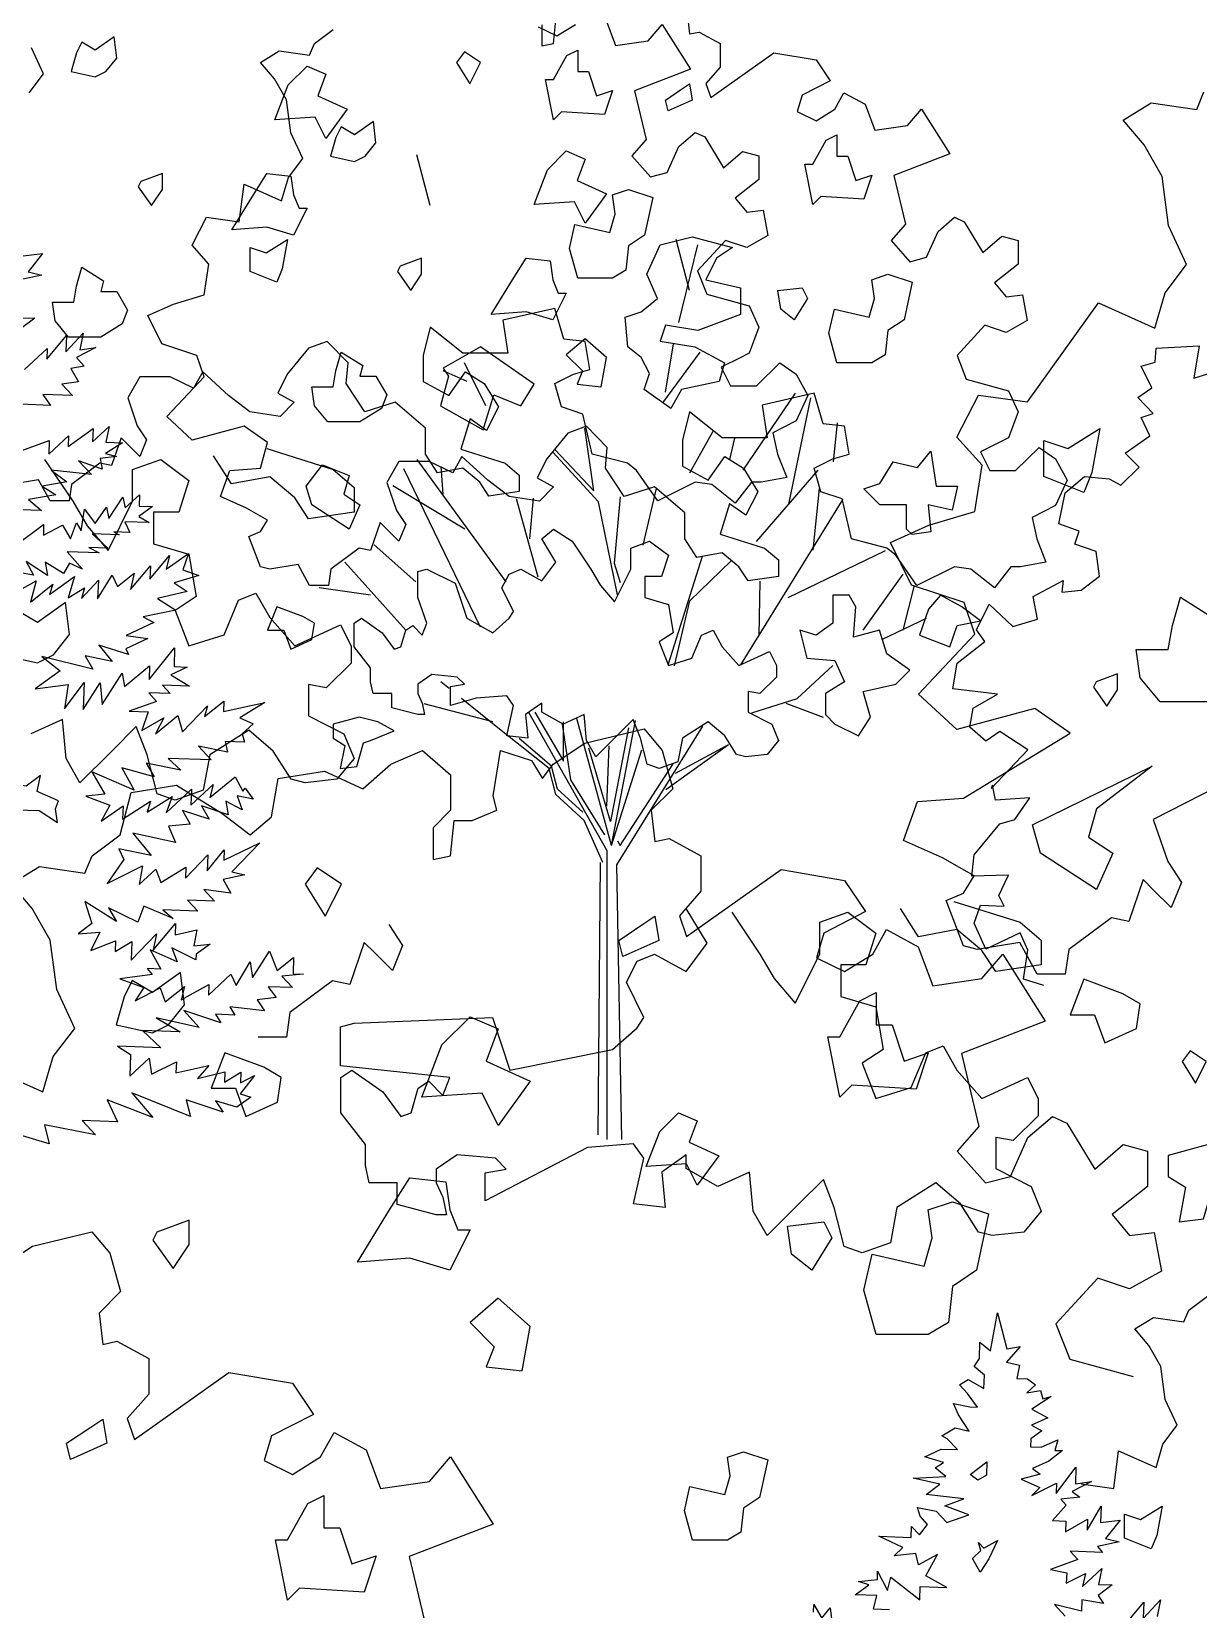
# Model space of a CAD drawing. Header units: inches. Extents: x -11 to 128, y 7 to 56.
# Drawn here: x 48.244 to 48.76, y 23.066 to 23.763 of the extents above; entities that cross this region are included whole.
import ezdxf

# ---------------------------------------------------------------- set-up
doc = ezdxf.new("R2010")
doc.units = ezdxf.units.IN
doc.header["$MEASUREMENT"] = 0
doc.layers.add('CAY', color=94, linetype='Continuous')
doc.layers.add('CAY-3', color=61, linetype='Continuous')
picture_1 = doc.add_image_def('image1.jpg', size_in_pixel=(1680, 1093))

# ---------------------------------------------------------------- blocks, each defined once
blk = doc.blocks.new('A$C76451831')
at = {"layer": 'CAY'}
for p, q in [((3764, 1772.8), (3822.4, 1787)), ((3822.4, 1787), (3840.1, 1765.7)), ((3732.8, 1752.2), (3764, 1772.8)), ((3573, 1752.2), (3604.2, 1765.7)), ((3604.2, 1765.7), (3631.9, 1741.6)), ((3673.8, 1720.9), (3680.9, 1765.7)), ((3680.9, 1765.7), (3711.5, 1755.7)), ((3711.5, 1755.7), (3722.2, 1738)), ((3840.1, 1765.7), (3850.7, 1728)), ((3462.1, 1738), (3507.5, 1745.1)), ((3507.5, 1745.1), (3545.3, 1728)), ((3545.3, 1728), (3573, 1752.2)), ((3631.9, 1741.6), (3631.9, 1706.7)), ((3722.2, 1738), (3732.8, 1752.2)), ((3317.1, 1724.4), (3361.9, 1731.5)), ((3361.9, 1731.5), (3406.7, 1703.8)), ((3455.6, 1700.3), (3462.1, 1738)), ((3850.7, 1728), (3829.5, 1706.7)), ((3306.5, 1682.6), (3317.1, 1724.4)), ((3677.3, 1706.7), (3673.8, 1720.9)), ((3406.7, 1703.8), (3434.4, 1682.6)), ((3434.4, 1682.6), (3455.6, 1700.3)), ((3631.9, 1706.7), (3614.8, 1689.6)), ((3631.9, 1661.9), (3635.5, 1696.7)), ((3635.5, 1696.7), (3653.2, 1696.7)), ((3653.2, 1696.7), (3677.3, 1706.7)), ((3829.5, 1706.7), (3833, 1676.1)), ((3278.8, 1661.9), (3306.5, 1682.6)), ((3614.8, 1689.6), (3614.8, 1658.4)), ((3833, 1676.1), (3847.2, 1679)), ((3847.2, 1679), (3878.4, 1661.9)), ((3199.2, 1634.2), (3226.9, 1651.3)), ((3226.9, 1651.3), (3271.7, 1644.8)), ((3271.7, 1644.8), (3278.8, 1661.9)), ((3614.8, 1658.4), (3631.9, 1661.9)), ((3864.3, 1582.3), (3957.4, 1648.4)), ((3878.4, 1661.9), (3878.4, 1627.1)), ((3957.4, 1648.4), (4019.9, 1637.7)), ((3219.8, 1610), (3199.2, 1634.2)), ((4019.9, 1637.7), (4040.5, 1607.1)), ((3878.4, 1627.1), (3857.2, 1602.9)), ((3237.5, 1578.7), (3219.8, 1610)), ((3857.2, 1602.9), (3864.3, 1582.3)), ((4040.5, 1607.1), (3999.3, 1585.8)), ((3999.3, 1585.8), (3992.2, 1561.6)), ((4047.6, 1565.2), (4061.2, 1589.4)), ((4061.2, 1589.4), (4092.4, 1572.3)), ((3244, 1530.4), (3237.5, 1578.7)), ((4092.4, 1572.3), (4106.6, 1533.9)), ((3992.2, 1561.6), (4019.9, 1548.1)), ((4019.9, 1548.1), (4047.6, 1565.2)), ((4154.9, 1541), (4175.6, 1565.2)), ((4175.6, 1565.2), (4217.4, 1499.1)), ((4106.6, 1533.9), (4154.9, 1541)), ((3261.7, 1492), (3244, 1530.4)), ((3240.4, 1464.3), (3261.7, 1492)), ((4217.4, 1499.1), (4134.9, 1467.3)), ((3230.4, 1429.5), (3240.4, 1464.3)), ((4134.9, 1467.3), (4152, 1395.3)), ((3175, 1454.3), (3230.4, 1429.5)), ((4200.3, 1384.7), (4224.5, 1405.3)), ((4224.5, 1405.3), (4238.7, 1398.8)), ((4238.7, 1398.8), (4266.4, 1353.4)), ((4152, 1395.3), (4130.8, 1371.1)), ((4183.2, 1346.3), (4200.3, 1384.7)), ((4130.8, 1371.1), (4158.5, 1339.9)), ((4266.4, 1353.4), (4294.1, 1377.6)), ((4294.1, 1377.6), (4318.3, 1371.1)), ((4318.3, 1371.1), (4318.3, 1336.3)), ((4158.5, 1339.9), (4183.2, 1346.3)), ((4318.3, 1336.3), (4283.5, 1308.6)), ((4283.5, 1308.6), (4300.6, 1287.9)), ((4300.6, 1287.9), (4324.7, 1290.9)), ((4324.7, 1290.9), (4331.8, 1253.1)), ((4269.3, 1246.1), (4228, 1201.2)), ((4300.6, 1235.4), (4269.3, 1246.1)), ((4331.8, 1253.1), (4300.6, 1235.4)), ((4358.8, 1214.4), (4377.3, 1228.2)), ((4354.1, 1203), (4358.8, 1214.4)), ((4228, 1201.2), (4241.6, 1166.4)), ((4305.7, 1196), (4324.2, 1207.4)), ((4324.2, 1207.4), (4354.1, 1203)), ((4319.5, 1179.8), (4305.7, 1196)), ((4241.6, 1166.4), (4304.1, 1149.3)), ((4331.3, 1159), (4319.5, 1179.8)), ((4335.6, 1126.7), (4331.3, 1159)), ((4347.4, 1101.2), (4335.6, 1126.7)), ((4333.2, 1082.7), (4347.4, 1101.2)), ((4284.9, 1039.1), (4289.6, 1076)), ((4289.6, 1076), (4326.6, 1059.5)), ((4326.6, 1059.5), (4333.2, 1082.7)), ((4252.7, 1043.4), (4284.9, 1039.1)), ((2228.3, 971.5), (2215.1, 1021.6)), ((2217.8, 939.8), (2236.3, 1016.3)), ((2204.6, 871.1), (2212.5, 918.7)), ((2201.9, 860.6), (2238.9, 910.7)), ((2009.3, 881.7), (1985.5, 892.2)), ((2027.8, 857.9), (2006.6, 900.2)), ((2281, 794.5), (2332.5, 870.4)), ((2326.2, 761), (2347.8, 865.6)), ((2491.6, 827), (2512.8, 868.3)), ((2512.8, 868.3), (2561.2, 861.8)), ((2370.1, 802.5), (2374.1, 840.9)), ((2134, 774), (2125.3, 835.7)), ((2228.6, 791.9), (2251.7, 832.8)), ((2268, 805.1), (2272.9, 825.9)), ((2516.4, 799.3), (2491.6, 827)), ((2138.7, 763.4), (2093.5, 812.2)), ((2095.8, 814.5), (2134, 774)), ((2022.3, 639.8), (1946.8, 795.6)), ((2047.7, 684.5), (1960.2, 805.1)), ((1985.8, 770.9), (1983.8, 797.9)), ((2294.3, 724.1), (2354.9, 794.5)), ((2509.3, 753.8), (2516.4, 799.3)), ((2007, 736.3), (1936.2, 779.1)), ((2079.1, 689), (2057.9, 766.3)), ((2071.1, 726.8), (2074.5, 766.9)), ((2157.5, 671.8), (2138.7, 763.4)), ((2159.9, 768.1), (2154, 702.8)), ((2182.7, 720.5), (2195.7, 776.4)), ((2278.7, 602.9), (2379.6, 765.8)), ((2350.1, 715.8), (2356.4, 776.4)), ((2463.9, 740.3), (2509.3, 753.8)), ((2426.2, 723.2), (2463.9, 740.3)), ((1958.8, 684.4), (1917.8, 720.8)), ((2325.4, 669), (2421.3, 715.4)), ((2446.8, 681.3), (2426.2, 723.2)), ((1948.8, 636.8), (1888.7, 704)), ((2154, 702.8), (2159.9, 684)), ((2207.6, 603.7), (2240.9, 709.9)), ((2228.7, 665.9), (2269.2, 705.2)), ((2296.7, 631.7), (2297.9, 685.1)), ((2399.3, 636.8), (2438.6, 692.2)), ((1914.2, 671.4), (1863.5, 678.5)), ((2438.6, 636.8), (2450, 680.8)), ((2498.7, 664.2), (2446.8, 681.3)), ((2213.4, 601.8), (2228.7, 665.9)), ((2509.3, 632.9), (2498.7, 664.2)), ((2417.8, 627.7), (2461.8, 648.6)), ((2334.4, 569.5), (2369.4, 602.2)), ((1991.5, 579.5), (1983.4, 586)), ((2034.5, 546.7), (1966.9, 564.4)), ((2041.2, 539.6), (2003.7, 569.7)), ((2289.6, 555.4), (2334.4, 569.5)), ((2323, 565.2), (2360, 551.4)), ((2147.3, 419.7), (2069.9, 556)), ((2075.8, 556.2), (2104.1, 507.8)), ((2102.9, 544.4), (2111.2, 489.7)), ((2104.1, 507.8), (2104.1, 546.7)), ((2151.6, 424.8), (2117.3, 549.9)), ((2151.6, 424.8), (2175, 548.1)), ((2089.9, 500.7), (2041.2, 539.6)), ((2092.3, 503.1), (2060.4, 530.2)), ((2168.2, 540.8), (2150.5, 448.4)), ((2156.8, 405.9), (2241.3, 542.4)), ((2150.5, 448.4), (2129.2, 520.8)), ((2146.9, 463.7), (2149.3, 523.1)), ((2151.6, 424.8), (2181.2, 519.2)), ((2205.1, 479.9), (2266.8, 524.3)), ((2214.5, 496), (2264.5, 523.1)), ((2096.6, 475.1), (2089.9, 500.7)), ((2098.2, 480.3), (2092.3, 503.1)), ((2159.9, 424.8), (2212.2, 505.4)), ((2111.2, 489.7), (2144.6, 435.4)), ((2124.5, 449.6), (2096.6, 475.1)), ((2123.3, 457.8), (2098.2, 480.3)), ((2143, 408.3), (2124.5, 449.6)), ((2147.3, 135.4), (2147.3, 419.7)), ((2157.5, 429.5), (2159.9, 424.8)), ((2138.3, 140.1), (2140.6, 408.3)), ((2161.5, 135.4), (2156.8, 405.9))]:
    blk.add_line(p, q, dxfattribs=at)
for points in [[(4216, 1534.3), (4196, 1540.6), (4200.2, 1569.1), (4192.8, 1586), (4159, 1570.1), (4147.4, 1595.5), (4153.8, 1613.4), (4177, 1612.3), (4171.7, 1622.9), (4181.2, 1642.9), (4145.3, 1641.9), (4147.4, 1663), (4172.8, 1693.5), (4187.5, 1697.8), (4202.3, 1718.9), (4168.5, 1716.7), (4165.4, 1731.5), (4164.3, 1728.3), (4200.2, 1766.3), (4172.8, 1784.2), (4159, 1774.7), (4143.2, 1788.5), (4146.4, 1807.4), (4170.6, 1821.2), (4126.4, 1826.4), (4130.6, 1851.7), (4158, 1872.8), (4149.6, 1884.4), (4162.2, 1909.7), (4185.4, 1887.6), (4209.7, 1895), (4205.5, 1917.1), (4235, 1933), (4233.9, 1921.4), (4252.9, 1923.5), (4270.8, 1937.2), (4267.7, 1961.4), (4246.6, 1968.8), (4250.8, 1981.5), (4230.8, 1988.9), (4237.1, 2019.4), (4256.1, 2035.3), (4280.3, 2033.1), (4291.9, 2026.8), (4309.9, 2044.7), (4296.2, 2058.5), (4320.4, 2075.3), (4312, 2093.3), (4323.6, 2097.5), (4308.8, 2113.3), (4322.5, 2122.8), (4312, 2143.9), (4325.7, 2148.1), (4326.7, 2161.8), (4368.9, 2163.9), (4363.7, 2132.3), (4408, 2146)], [(2082.9, 1232.9), (2082.9, 1212.1), (2094.3, 1214.4), (2096.6, 1237.6)], [(2225.9, 1244.3), (2228.3, 1223.9), (2237.7, 1225.8), (2258.6, 1214.4), (2258.6, 1191.2), (2244.4, 1175.1), (2249.1, 1161.4), (2311.2, 1205.4), (2352.9, 1198.3), (2366.7, 1177.9), (2339.1, 1163.7), (2334.4, 1147.6), (2352.9, 1138.5), (2371.4, 1149.9), (2380.4, 1166.1), (2401.2, 1154.7), (2410.7, 1129.1), (2442.9, 1133.8), (2456.7, 1149.9), (2484.6, 1105.9), (2429.6, 1084.7), (2441, 1036.7), (2426.8, 1020.6), (2445.3, 999.7), (2461.8, 1004.1), (2473.2, 1029.6), (2489.3, 1043.4), (2498.7, 1039.1), (2517.2, 1008.8), (2535.7, 1024.9), (2551.8, 1020.6), (2551.8, 997.4), (2528.6, 978.9), (2540, 965.1), (2556.1, 967.1), (2560.8, 941.9), (2540, 930.1), (2519.2, 937.2), (2491.7, 907.3), (2500.7, 884.1), (2542.4, 872.7), (2551.8, 851.9), (2542.4, 826.3), (2533.3, 821.6), (2514.8, 812.5), (2523.9, 794.1), (2549.4, 794.1), (2572.6, 816.9), (2588.7, 805.5), (2600.1, 784.6), (2588.7, 759.5), (2565.6, 747.7), (2570.3, 726.8), (2579.3, 704), (2554.2, 699.3), (2544.7, 699.3), (2528.6, 678.5), (2505.4, 696.9), (2489.3, 699.3), (2452.3, 680.8), (2431.5, 710.7), (2422.5, 717.8), (2387.9, 726.8), (2378.5, 766.1), (2357.6, 773.2), (2350.9, 796.4), (2369.4, 805.5), (2385.5, 810.2), (2380.8, 837.7), (2360, 840.1), (2350.9, 870.4), (2299.8, 858.6), (2304.6, 826.3), (2260.5, 826.3), (2228.3, 851.9), (2221.2, 824), (2221.2, 798.4), (2246.8, 784.6), (2262.9, 807.8), (2281.4, 796.4), (2295.5, 773.2), (2283.7, 750), (2267.6, 761.4), (2258.6, 731.5), (2302.2, 717.8), (2316, 706), (2316, 689.9), (2286.1, 685.5), (2277, 699.3), (2260.5, 713.1), (2235.4, 708.3), (2223.6, 726.8), (2223.6, 752.4), (2193.7, 777.9), (2163.8, 768.5), (2145.4, 796.4), (2147.3, 816.9), (2126.9, 837.7), (2108.4, 831), (2087.6, 805.5), (2078.1, 787), (2094.3, 777.9), (2080.5, 763.8), (2050.6, 768.5), (2029.8, 784.6), (2004.2, 807.8), (1995.2, 791.7), (1972, 803.1), (1942.1, 803.1), (1930.3, 782.3), (1939.8, 754.7), (1948.8, 741), (1942.1, 724.5), (1930.3, 736.3), (1923.7, 742.9), (1914.2, 715.4), (1902.8, 717.8), (1874.9, 696.9), (1872.6, 680.8), (1854.1, 680.8), (1842.7, 701.7), (1814.8, 696.9), (1805.7, 699.3), (1794.3, 729.2), (1805.7, 733.9), (1812.8, 745.3), (1792, 757.1), (1766.4, 768.5), (1775.5, 794.1), (1805.7, 796.4), (1812.8, 821.6), (1789.6, 837.7), (1738.5, 824), (1713.4, 847.2), (1750.3, 886.5), (1743.2, 907.3), (1708.6, 918.7), (1694.9, 946.6), (1720, 958), (1750.3, 967.1), (1755, 997.4), (1738.5, 1015.9), (1752.7, 1043.4), (1784.9, 1039.1), (1789.6, 1076), (1826.6, 1059.5), (1833.2, 1082.7), (1847.4, 1101.2), (1835.6, 1126.7), (1831.3, 1159), (1819.5, 1179.8), (1805.7, 1196), (1824.2, 1207.4), (1854.1, 1203), (1858.8, 1214.4), (1877.3, 1228.2)], [(1572, 1005.6), (1591.1, 1007.7), (1576.9, 989.6), (1590.4, 986.4), (1568.9, 981.7)], [(1569.9, 944.5), (1583.5, 944), (1569.5, 933.6)], [(1573.5, 893.6), (1595.6, 914.1), (1595.2, 903.7), (1614.6, 927.1), (1614, 910.8), (1631, 929.2), (1627.7, 913), (1643.6, 915.2), (1624.7, 905.4), (1632.1, 897), (1618.9, 894.7), (1626.6, 881.3), (1610.2, 879.2), (1620.7, 867.9), (1591.3, 868.9), (1599.1, 858.2), (1569.6, 859.3)], [(1570.8, 813.9), (1597.8, 823.8), (1597.4, 810.2), (1616.6, 828.2), (1616.2, 817.7), (1640.9, 835.5), (1640.4, 822.3), (1656.8, 837.6), (1653.5, 821.9), (1669.8, 821.3), (1653.1, 811), (1663.9, 807.9), (1648, 805.8), (1649.9, 795.3), (1626.6, 803.8), (1639.3, 790.2), (1599.5, 794.3), (1615, 782.9), (1590.8, 778.7), (1604.1, 770.1), (1577.2, 765.6), (1590, 754.7), (1558.3, 755.8)], [(1564.8, 720.7), (1592.2, 741.1), (1591.9, 730.6), (1610.8, 740.4), (1618.5, 727), (1624.5, 742.7), (1629.2, 734.8), (1632.6, 756), (1643, 742), (1654, 757.9), (1656.3, 747), (1670.2, 767.8), (1672.6, 757.3), (1686.6, 770), (1686.2, 759.1), (1699.3, 758.6), (1685.9, 748.7), (1696.1, 742.9), (1672.1, 743.7), (1677.2, 733.1), (1661.3, 733.7), (1666.6, 730.8), (1639.9, 731.7), (1655.3, 717.6), (1636.8, 718.2), (1647, 712.9), (1615.3, 714), (1630.6, 697.1), (1617.6, 703), (1611.9, 692.8), (1593.7, 703.8), (1595.9, 690.6), (1575.1, 704.5), (1582.3, 691.1), (1542.7, 697.9)], [(1563.1, 673.2), (1584.9, 685.6), (1579.1, 664.5), (1601.1, 682.3), (1598, 672), (1622.6, 689.7), (1616.4, 668.6), (1632.6, 678.5), (1629.6, 668.1), (1646.1, 686.1), (1645.4, 667.6), (1659.8, 691.1), (1664.9, 680), (1681.2, 693.1), (1677.9, 676.9), (1697.3, 700.2), (1696.8, 687.1), (1716.2, 710.4), (1713, 696.9), (1734.9, 712.5), (1729.3, 696.4), (1745, 690.8), (1720.7, 683.5), (1733.6, 674.9), (1704.3, 668.2), (1722.5, 656.7), (1690.1, 650.1), (1700.8, 644.3), (1673.6, 631.7), (1694.8, 628.7), (1673.2, 618.6), (1675.7, 613), (1646.5, 622.2), (1659.6, 605.9), (1633, 611.8), (1640.7, 598.4), (1590.4, 611), (1608.5, 596.8), (1583.9, 579.1), (1616.2, 583.4), (1612.6, 559.5), (1632.1, 585.5), (1631.2, 558.8), (1648, 585), (1649.9, 563.6), (1669.6, 594.7), (1671.9, 581.4), (1696.6, 601.9), (1696.1, 588.3), (1721.2, 619.6), (1720.6, 601), (1733.7, 600.6), (1717.6, 593), (1735.8, 581.9), (1709.1, 582.8), (1716.9, 574.4), (1695.7, 575.2), (1703.5, 566.7), (1676.5, 557.2), (1695, 556.6), (1688.9, 538.2), (1710.7, 550.6), (1702.4, 535), (1724.3, 552.8), (1728.8, 536.8), (1753.7, 562.3), (1750.6, 551.9), (1769.7, 567.1), (1769.3, 556.7), (1810, 565.7), (1785.4, 550.7), (1798.4, 544.8), (1787.6, 534.8), (1790, 526.5), (1771, 527.2), (1773.4, 516.7), (1744.6, 522.7), (1757.2, 509.1), (1714.7, 510.6), (1727.4, 499.2), (1693.2, 505.9), (1700.9, 492.5), (1669.1, 501.3), (1681.4, 479.5), (1639.5, 497.3), (1652.3, 475.6), (1633.6, 473.5), (1657.4, 464.5), (1648.7, 449), (1670.5, 464.1), (1670, 450.9), (1697.4, 468.6), (1694.3, 457.8), (1718.8, 473.3), (1712.8, 457.1), (1737.7, 480.3), (1737.1, 464.5), (1759.1, 485), (1755.9, 472), (1780.7, 492.4), (1788.3, 478.5), (1790.7, 481.2), (1798.5, 470.5), (1782.7, 473.7), (1787.7, 460), (1771.7, 468.7), (1773.9, 455), (1747.5, 464.1), (1755.2, 450.7), (1728.8, 459.3), (1736.5, 445.9), (1715.1, 443.9), (1722.2, 427.8), (1680, 437), (1698.2, 415), (1666.3, 421.6), (1671.3, 411), (1654.7, 387.5), (1689.7, 404.9), (1686.3, 386.4), (1702.7, 401.7), (1707.7, 388.4), (1732.3, 403.4), (1731.9, 392.6), (1754, 415.8), (1753.4, 400), (1770, 420.7), (1769.7, 410.3), (1805.2, 427.6), (1777.4, 399.1), (1790.4, 396), (1769, 391.3), (1776.7, 377.8), (1750.1, 381.5), (1760.6, 370.2), (1733.8, 371.2), (1743.9, 360.4), (1709.5, 361.6), (1719.6, 353.1), (1691, 365), (1685, 349.3), (1656.1, 363.5), (1663.8, 350.1), (1632.7, 369.7), (1639.7, 348.2), (1626.2, 337.8), (1647.6, 339.7), (1638.8, 321.5), (1663.1, 331), (1662.7, 320.6), (1679, 330.5), (1678.3, 311.9), (1703.2, 337.8), (1700, 322), (1722.2, 348), (1721.8, 337.1), (1743.2, 341.8), (1740, 326.1), (1756.3, 327.8), (1742.4, 317.8), (1742.2, 312.4), (1718.6, 324.1), (1723.6, 310.3), (1697.2, 322.1), (1707.5, 303.2), (1694.3, 303.7), (1699.1, 298), (1667.2, 293.7), (1691, 285.2), (1682.3, 271.9), (1706.8, 284.6), (1711.8, 270.9), (1730.9, 286.1), (1727.7, 273), (1755, 287.9), (1754.6, 277.5), (1776.6, 298.1), (1781.7, 287), (1795.6, 310.5), (1797.8, 294.6), (1814.6, 320.8), (1822.1, 301.9), (1838.4, 314.5), (1837.8, 298.6), (1848.2, 298.3), (1826.8, 296.3), (1837.3, 285.1), (1813.3, 285.9), (1821.1, 275.2), (1802.5, 273.1), (1809.8, 262), (1775.5, 265.9), (1780.6, 258), (1761.6, 258.7), (1766.8, 250.4), (1730.1, 262.5), (1745.3, 245.7), (1703.1, 255.3), (1726.6, 241.3), (1689.5, 242.6), (1707.5, 225.7), (1664.9, 227.2), (1677.8, 219), (1677, 197.7), (1696.2, 215.6), (1698.4, 199.7), (1722.9, 212), (1722.5, 201.1), (1754.9, 208.2), (1743.6, 195.4), (1770.5, 202.2), (1770.2, 191.8), (1786.4, 201.6), (1786, 191.2), (1799.9, 198.4), (1785.6, 180.3), (1796.4, 177.2), (1782.5, 167.3), (1761.4, 173.5), (1769.1, 162.3), (1732.4, 174.5), (1736.8, 158), (1679.2, 181.3), (1699.6, 157), (1654.9, 174.5), (1665, 152.8), (1630.2, 154), (1643.3, 140), (1592.9, 149.9), (1597.7, 131.1), (1558.2, 142.9)], [(3989.3, 917.1), (3989.6, 924.8), (3997.3, 911.4), (4005.8, 921.5), (4007.9, 902.9)], [(4064.2, 919.5), (4048.4, 920), (4051.5, 933.5), (4030.3, 934.3), (4043.8, 944.2), (4033.4, 947.3), (4052.1, 949.4), (4052.4, 957.5), (4062.1, 938.6), (4065.3, 951.6), (4094, 929.3), (4094.4, 942.4), (4120.7, 941.5), (4099.8, 953.1), (4111.4, 974), (4092.5, 963.8), (4090.1, 974.8), (4068.8, 972.8), (4077.2, 980.7), (4053.6, 991.9), (4085.3, 990.8), (4085.6, 1001.7), (4093.5, 993.3), (4101.6, 1003.4), (4094.2, 1011.8), (4091.7, 1020.1), (4110.2, 1016.7), (4120.7, 1005.5), (4142.2, 1012.9), (4118.5, 1021.8), (4137.3, 1028.9), (4100.3, 1032.9), (4113.8, 1043.3), (4087.3, 1049.2), (4119.5, 1050.8), (4109, 1059.4), (4117.3, 1064.5), (4098.9, 1070.1), (4115, 1077.7), (4130.9, 1077.2), (4120.8, 1088), (4115.5, 1090.9), (4128.9, 1098.6), (4142.4, 1095.4), (4132.1, 1111.6), (4127, 1122.6), (4143.2, 1119.4), (4150.9, 1119.1), (4141, 1132.6), (4133.1, 1141), (4141.4, 1146.2), (4157, 1137.5), (4157.5, 1150.6), (4147.3, 1159.1), (4152.6, 1167.1), (4153.1, 1182.9), (4163.7, 1174.4), (4170.5, 1211.8), (4179.7, 1176.6), (4192.9, 1178.8), (4179.2, 1163.4), (4192.2, 1160.3), (4189.5, 1147.2), (4199.9, 1146.8), (4207.9, 1141.1), (4199.4, 1133.3), (4212.7, 1135.5), (4215.1, 1127.3), (4223.3, 1129.7), (4204.3, 1117.2), (4219.9, 1108.5), (4203.8, 1101.4), (4214, 1095.6), (4203.3, 1087.8), (4203, 1080.1), (4213.4, 1079.7), (4230, 1086.9), (4226.9, 1076.5), (4234.6, 1076.3), (4221.1, 1065.9), (4205, 1058.7), (4212.5, 1053), (4193.8, 1048.2), (4212, 1039.9), (4204.1, 1032), (4228.5, 1044.3), (4228.1, 1033.9), (4247.6, 1060), (4247.1, 1043.7), (4263, 1045.8), (4244.1, 1036.1), (4251.6, 1030.3), (4232.9, 1028.3), (4238.2, 1022.7), (4224.5, 1007.3), (4237.6, 1006.8), (4237.3, 996.4), (4259, 1008.8), (4258.6, 997.9), (4272.6, 1021.5), (4272, 1005.6), (4291.1, 1007.7), (4276.9, 989.6), (4290.4, 986.4), (4268.9, 981.7), (4273.7, 976.1), (4242, 977.2), (4249.5, 969.2), (4222.8, 959.3), (4238.6, 956), (4238.2, 945.6), (4257.1, 955.4), (4254, 942.3), (4273.2, 960.2), (4269.9, 944.5), (4283.5, 944), (4269.5, 933.6), (4274.7, 925.7), (4253.5, 929.2), (4253.1, 918.3), (4226.6, 924.7), (4237.1, 913.4)], [(4295.2, 903.7), (4314.6, 927.1), (4314, 910.8), (4331, 929.2), (4327.7, 913)]]:
    blk.add_lwpolyline(points, dxfattribs=at)
for points in [[(4267.5, 1833.2), (4264.9, 1827.9), (4278.1, 1809.4), (4288.7, 1825.2), (4288.7, 1841.1)], [(3524.3, 1634.1), (3500.5, 1649.9), (3488.6, 1634.1), (3508.4, 1602.4)], [(3821.2, 1594.5), (3833.1, 1602.4), (3837, 1578.6), (3801.4, 1562.8), (3797.4, 1578.6)], [(3369.9, 1515.3), (3365.9, 1547), (3338.2, 1527.2), (3318.4, 1539), (3310.5, 1523.2), (3302.6, 1495.5), (3338.2, 1487.6), (3354, 1495.5)], [(4035, 1519.2), (4050.8, 1527.2), (4050.8, 1495.5), (4066.6, 1495.5), (4078.5, 1459.8), (4102.3, 1467.8), (4090.4, 1432.1), (4027.1, 1436.1), (4015.2, 1424.2), (4003.3, 1483.6), (4015.2, 1483.6)], [(3623.3, 1475.7), (3651, 1503.4), (3678.7, 1491.5), (3666.8, 1459.8), (3710.3, 1440), (3678.7, 1396.5), (3662.8, 1428.1), (3603.5, 1424.2)], [(4376, 1459.3), (4360.2, 1469.9), (4352.3, 1459.3), (4365.5, 1438.2)], [(3837.8, 1390.3), (3856.3, 1408.8), (3874.8, 1400.9), (3866.9, 1379.8), (3895.9, 1366.6), (3874.8, 1337.5), (3864.2, 1358.6), (3824.6, 1356)], [(3571.8, 1313.3), (3591.6, 1345), (3627.2, 1341), (3631.2, 1313.3), (3639.1, 1293.5), (3651, 1293.5), (3631.2, 1253.9), (3591.6, 1265.8), (3540.1, 1261.8)], [(4038.9, 1234.1), (4046.9, 1269.7), (4098.3, 1257.8), (4106.2, 1285.6), (4102.3, 1313.3), (4126, 1321.2), (4161.7, 1309.3), (4149.8, 1253.9), (4126, 1238), (4122.1, 1202.4), (4102.3, 1190.5), (4050.8, 1190.5)], [(3342.6, 1291.2), (3338.7, 1283.3), (3358.5, 1255.6), (3374.3, 1279.3), (3374.3, 1303.1)], [(3967.7, 1269.7), (3963.7, 1297.4), (3999.3, 1301.4), (4007.3, 1285.6), (3987.5, 1253.9)], [(3702.4, 1154.9), (3710.3, 1198.4), (3678.7, 1226.2), (3651, 1202.4), (3674.7, 1178.6), (3666.8, 1158.8)], [(2022.5, 1195.9), (2006.6, 1206.4), (1998.7, 1195.9), (2011.9, 1174.8)], [(2220.4, 1169.5), (2228.3, 1174.8), (2231, 1158.9), (2207.2, 1148.4), (2204.6, 1158.9)], [(1919.5, 1116.7), (1916.9, 1137.8), (1898.4, 1124.6), (1885.2, 1132.5), (1880, 1122), (1874.7, 1103.5), (1898.4, 1098.2), (1909, 1103.5)], [(2362.9, 1119.3), (2373.5, 1124.6), (2373.5, 1103.5), (2384.1, 1103.5), (2392, 1079.7), (2407.8, 1085), (2399.9, 1061.2), (2357.7, 1063.9), (2349.7, 1055.9), (2341.8, 1095.6), (2349.7, 1095.6)], [(2088.5, 1090.3), (2106.9, 1108.8), (2125.4, 1100.8), (2117.5, 1079.7), (2146.5, 1066.5), (2125.4, 1037.5), (2114.9, 1058.6), (2075.3, 1055.9)], [(3862.3, 1017), (3867.6, 1040.8), (3901.9, 1032.9), (3907.2, 1051.4), (3904.5, 1069.8), (3920.4, 1075.1), (3944.1, 1067.2), (3936.2, 1030.2), (3920.4, 1019.7), (3917.7, 995.9), (3904.5, 988), (3870.2, 988)], [(4143.6, 1052.7), (4159.9, 1065.3), (4159.5, 1052.2), (4151.1, 1047)], [(1795.5, 989.9), (1795.5, 1013.7), (1811.3, 1008.4), (1832.5, 1021.6), (1827.2, 992.6), (1821.9, 979.4)], [(2209.9, 855.3), (2183.5, 873.8), (2188.8, 889.6), (2180.8, 905.5), (2167.6, 916), (2165, 945.1), (2180.8, 950.3), (2196.7, 963.5), (2186.1, 987.3), (2199.3, 1016.3), (2231, 1024.3), (2270.6, 1013.7), (2254.7, 1003.1), (2244.2, 982), (2278.5, 974.1), (2278.5, 947.7), (2257.4, 939.8), (2236.3, 931.9), (2204.6, 937.1), (2199.3, 921.3), (2233.6, 916), (2262.7, 900.2), (2257.4, 881.7), (2220.4, 873.8)], [(4295.5, 989.9), (4295.5, 1013.7), (4311.3, 1008.4), (4332.5, 1021.6), (4327.2, 992.6), (4321.9, 979.4)], [(1943.3, 995.2), (1940.7, 989.9), (1953.9, 971.5), (1964.4, 987.3), (1964.4, 1003.1)], [(2054.1, 982), (2067.3, 1003.1), (2091.1, 1000.5), (2093.7, 982), (2099, 968.8), (2106.9, 968.8), (2093.7, 942.4), (2067.3, 950.3), (2033, 947.7)], [(2365.6, 929.2), (2370.9, 953), (2405.2, 945.1), (2410.4, 963.5), (2407.8, 982), (2423.6, 987.3), (2447.4, 979.4), (2439.5, 942.4), (2423.6, 931.9), (2421, 908.1), (2407.8, 900.2), (2373.5, 900.2)], [(4145.7, 970.1), (4154.1, 978), (4151.7, 985.8), (4156.9, 980.2), (4170.4, 987.9), (4162, 969.6), (4153.4, 956.7)], [(2318.1, 953), (2315.4, 971.5), (2339.2, 974.1), (2344.5, 963.5), (2331.3, 942.4)], [(2141.2, 876.4), (2146.5, 905.5), (2125.4, 923.9), (2106.9, 908.1), (2122.8, 892.2), (2117.5, 879)], [(1903.7, 887), (1919.5, 887), (1930.1, 868.5), (1924.8, 855.3), (1903.7, 842.1), (1872, 842.1), (1858.8, 857.9), (1856.2, 876.4), (1877.3, 876.4), (1880, 892.2), (1885.2, 910.7), (1906.4, 897.5)], [(2062.1, 857.9), (2075.3, 879), (2022.5, 916), (1985.5, 894.9), (1990.8, 887), (1982.9, 857.9), (2025.1, 834.2), (2035.7, 868.5)], [(2577.1, 788.1), (2577.1, 823.8), (2600.8, 815.8), (2632.5, 835.6), (2624.6, 792.1), (2616.7, 772.3)], [(2415.7, 781.4), (2428.9, 802.5), (2452.7, 797.2), (2465.9, 813), (2471.2, 778.7), (2492.3, 778.7), (2487, 755), (2463.2, 760.2), (2465.9, 733.8), (2447.4, 731.2), (2442.1, 736.5), (2442.1, 760.2), (2415.7, 760.2), (2399.9, 776.1)], [(1856.2, 760.2), (1850.9, 778.7), (1866.8, 799.8), (1893.2, 789.3), (1887.9, 770.8), (1903.7, 760.2), (1893.2, 736.5)], [(1999.5, 590.8), (1974.4, 593.1), (1960.6, 583.7), (1960.6, 574.6), (1964.9, 565.2), (1967.3, 553.8), (1960.6, 553.8), (1935.1, 560.5), (1935.1, 574.6), (1916.6, 574.6), (1914.2, 586), (1914.2, 599.8), (1898.1, 620.6), (1898.1, 643.8), (1905.2, 648.6), (1925.6, 634.4), (1937.4, 618.3), (1944.1, 620.6), (1948.8, 636.8), (1955.9, 641.5), (1964.9, 632), (1969.6, 643.8), (1960.6, 669), (1960.6, 694.6), (1969.6, 696.9), (1997.6, 683.2), (2009, 648.6), (2034.5, 634.4), (2050.6, 648.6), (2054.9, 655.2), (2043.5, 678.5), (2050.6, 692.2), (2062, 696.9), (2082.9, 685.5), (2096.6, 704), (2082.9, 726.8), (2094.3, 736.3), (2112.7, 724.5), (2131.2, 696.9), (2140.6, 680.8), (2154.4, 664.7), (2170.5, 696.9), (2170.5, 717.8), (2189, 724.5), (2207.5, 710.7), (2200.8, 689.9), (2184.3, 689.9), (2184.3, 669), (2207.5, 662.3), (2212.2, 634.4), (2198.4, 625.4), (2207.5, 602.2), (2230.7, 609.2), (2240.1, 632), (2251.5, 636.8), (2260.5, 620.6), (2277, 602.2), (2306.9, 615.9), (2314, 602.2), (2314, 590.8), (2297.5, 574.6), (2286.1, 576.6), (2286.1, 556.2), (2309.3, 544.4), (2316, 528.2), (2304.6, 514.5), (2283.7, 512.1), (2274.7, 514.5), (2262.9, 533), (2246.8, 546.7), (2221.2, 530.6), (2216.9, 507.4), (2198.4, 500.7), (2186.6, 505), (2179.9, 530.6), (2172.9, 549.1), (2156.8, 533), (2135.9, 512.1), (2126.9, 528.2), (2124.5, 553.8), (2103.7, 544.4), (2082.9, 556.2), (2082.9, 565.2), (2066.7, 553.8), (2069.1, 530.6), (2048.3, 533), (2054.9, 562.8), (2048.3, 572.3), (2018, 569.9), (1992.8, 562.8), (1992.8, 581.3), (2006.6, 583.7)], [(2392.2, 660), (2385.5, 671.4), (2369.4, 671.4), (2369.4, 643.8), (2352.9, 632), (2336.8, 636.8), (2343.9, 609.2), (2371.4, 606.9), (2380.8, 586), (2362.3, 574.6), (2362.3, 553.8), (2371.4, 544.4), (2394.6, 533), (2406.4, 551.4), (2399.3, 576.6), (2431.5, 583.7), (2445.3, 597.4), (2422.5, 613.6), (2415.4, 636.8), (2389.8, 630.1)], [(2475.5, 671.4), (2463.7, 657.6), (2454.7, 632), (2484.6, 620.6), (2491.7, 641.5), (2514.8, 646.2), (2496.4, 660)], [(1603.8, 461), (1606.8, 469), (1585.8, 477.9), (1589, 493.7), (1575.1, 483.3), (1551.6, 486.8), (1551.4, 479.1), (1527.5, 482.7), (1542.8, 468.5), (1569.5, 467.6), (1553, 460.5), (1587.8, 459.2), (1606, 447.7)], [(1809, 206.5), (1770.6, 220.7), (1757.1, 185.9), (1781.3, 185.9), (1791.3, 158.2), (1822.5, 172.3), (1826.1, 196.5)]]:
    blk.add_lwpolyline(points, close=True, dxfattribs=at)
at = {"layer": 'CAY-3'}
for p, q in [((3220.2, 1277.6), (3278.5, 1291.8)), ((3278.5, 1291.8), (3296.2, 1270.6)), ((3188.9, 1257), (3220.2, 1277.6)), ((3296.2, 1270.6), (3306.9, 1232.8)), ((3306.9, 1232.8), (3285.6, 1211.6)), ((3285.6, 1211.6), (3289.2, 1180.9)), ((3289.2, 1180.9), (3303.3, 1183.9)), ((3303.3, 1183.9), (3334.6, 1166.8)), ((2727.8, 1149.6), (2734.9, 1166.8)), ((3334.6, 1166.8), (3334.6, 1131.9)), ((2655.3, 1139), (2683, 1156.1)), ((2683, 1156.1), (2727.8, 1149.6)), ((3320.4, 1087.1), (3413.6, 1153.2)), ((3413.6, 1153.2), (3476.1, 1142.6)), ((2676, 1114.8), (2655.3, 1139)), ((3476.1, 1142.6), (3496.7, 1111.9)), ((3334.6, 1131.9), (3313.3, 1107.8)), ((2693.6, 1083.6), (2676, 1114.8)), ((3313.3, 1107.8), (3320.4, 1087.1)), ((3496.7, 1111.9), (3455.4, 1090.7)), ((3455.4, 1090.7), (3448.4, 1066.5)), ((3503.8, 1070), (3517.3, 1094.2)), ((3517.3, 1094.2), (3548.6, 1077.1)), ((2700.1, 1035.2), (2693.6, 1083.6)), ((3548.6, 1077.1), (3562.7, 1038.8)), ((3448.4, 1066.5), (3476.1, 1052.9)), ((3476.1, 1052.9), (3503.8, 1070)), ((3611.1, 1045.8), (3631.7, 1070)), ((3631.7, 1070), (3673.6, 1003.9)), ((3562.7, 1038.8), (3611.1, 1045.8)), ((2717.8, 996.9), (2700.1, 1035.2)), ((2696.6, 969.1), (2717.8, 996.9)), ((3673.6, 1003.9), (3591, 972.1)), ((2686.6, 934.3), (2696.6, 969.1)), ((3591, 972.1), (3608.1, 900.1)), ((2561.2, 861.8), (2631.1, 959.1)), ((2631.1, 959.1), (2686.6, 934.3)), ((6577.4, 899), (6564.2, 949.2)), ((6381.5, 625), (6363.8, 652.7)), ((6416.3, 659.8), (6481.8, 639.1)), ((6197.6, 649.2), (6225.3, 607.9)), ((6284.2, 639.1), (6312, 649.2)), ((6284.2, 607.9), (6284.2, 639.1)), ((6312, 649.2), (6339.7, 628.5)), ((6481.8, 639.1), (6502.4, 621.4)), ((2453.9, 573.9), (2509.3, 632.9)), ((6339.7, 628.5), (6329.6, 597.3)), ((6419.3, 632.1), (6381.5, 625)), ((6444, 611.4), (6419.3, 632.1)), ((6502.4, 621.4), (6502.4, 597.3)), ((6225.3, 607.9), (6239.4, 583.7)), ((6260.1, 559.5), (6284.2, 607.9)), ((6457.6, 590.8), (6444, 611.4)), ((6304.9, 597.3), (6304.9, 566)), ((6329.6, 597.3), (6304.9, 597.3)), ((6502.4, 597.3), (6457.6, 590.8)), ((6239.4, 583.7), (6260.1, 559.5)), ((2491.6, 539.1), (2453.9, 573.9)), ((2568.3, 559.8), (2491.6, 539.1)), ((2603, 535.6), (2568.3, 559.8)), ((6304.9, 566), (6339.7, 556)), ((6339.7, 556), (6346.7, 514.1)), ((2498.1, 471.6), (2603, 535.6)), ((6346.7, 514.1), (6326.1, 500.5)), ((6388.6, 510.6), (6405.7, 517.6)), ((6405.7, 517.6), (6419.3, 493.4)), ((2797, 507.9), (2685, 450.4)), ((6326.1, 500.5), (6339.7, 465.7)), ((6374.5, 476.3), (6388.6, 510.6)), ((6419.3, 493.4), (6444, 465.7)), ((6444, 465.7), (6488.8, 486.4)), ((6488.8, 486.4), (6499.5, 465.7)), ((2439.1, 429.8), (2452.7, 468.1)), ((2452.7, 468.1), (2498.1, 471.6)), ((6339.7, 465.7), (6374.5, 476.3)), ((6499.5, 465.7), (6499.5, 448.6)), ((2685, 450.4), (2699.2, 409.1)), ((6499.5, 448.6), (6474.7, 424.4)), ((2477.5, 412.7), (2439.1, 429.8)), ((6457.6, 427.4), (6457.6, 396.7)), ((6474.7, 424.4), (6457.6, 427.4)), ((2508.7, 395), (2477.5, 412.7)), ((2699.2, 409.1), (2712.7, 388.5)), ((2498.1, 377.9), (2508.7, 395)), ((2675.1, 391.3), (2660.8, 350.1)), ((2685, 381.4), (2675.1, 391.3)), ((2712.7, 388.5), (2702.7, 363.7)), ((6215.3, 393.2), (6184, 379)), ((6218.8, 354.8), (6215.3, 393.2)), ((6457.6, 396.7), (6492.4, 379)), ((2481, 370.8), (2498.1, 377.9)), ((2702.7, 363.7), (2685, 381.4)), ((6287.8, 386.1), (6263.6, 361.9)), ((6298.4, 358.4), (6287.8, 386.1)), ((6398.6, 382.6), (6360.3, 358.4)), ((6422.8, 361.9), (6398.6, 382.6)), ((6492.4, 379), (6502.4, 354.8)), ((2245.7, 328.6), (2225, 362.9)), ((2269.8, 359.3), (2297.6, 318)), ((2356.5, 349.3), (2384.2, 359.3)), ((2384.2, 359.3), (2411.9, 338.7)), ((2453.8, 335.1), (2436.1, 362.9)), ((2498.1, 326), (2481, 370.8)), ((2488.6, 369.9), (2554, 349.3)), ((6263.6, 361.9), (6232.4, 330.6)), ((6308.4, 320), (6298.4, 358.4)), ((6360.3, 358.4), (6353.8, 323.6)), ((6440.5, 334.2), (6422.8, 361.9)), ((1932.1, 347.2), (1945.6, 326.5)), ((2356.5, 318), (2356.5, 349.3)), ((2491.5, 342.2), (2453.8, 335.1)), ((2516.3, 321.6), (2491.5, 342.2)), ((2554, 349.3), (2574.7, 331.6)), ((2643.7, 353.7), (2601.9, 322.4)), ((2660.8, 350.1), (2643.7, 353.7)), ((6232.4, 330.6), (6218.8, 354.8)), ((6502.4, 354.8), (6485.3, 334.2)), ((1908, 329.4), (1893.8, 288.2)), ((1917.9, 319.4), (1908, 329.4)), ((1945.6, 326.5), (1935.6, 301.8)), ((2225, 300.9), (2245.7, 328.6)), ((2411.9, 338.7), (2401.9, 307.4)), ((2553.5, 329.5), (2511.7, 322.4)), ((2570.6, 298.2), (2553.5, 329.5)), ((2574.7, 331.6), (2574.7, 307.4)), ((6454.1, 330.6), (6440.5, 334.2)), ((6485.3, 334.2), (6454.1, 330.6)), ((1935.6, 301.8), (1917.9, 319.4)), ((2166.1, 290.3), (2176.7, 310.9)), ((2176.7, 310.9), (2193.8, 318)), ((2193.8, 318), (2225, 300.9)), ((2297.6, 318), (2311.7, 293.8)), ((2332.3, 269.7), (2356.5, 318)), ((2511.7, 322.4), (2498.1, 326)), ((2529.9, 300.9), (2516.3, 321.6)), ((2601.9, 322.4), (2598.3, 298.2)), ((6326.1, 313.5), (6308.4, 320)), ((6353.8, 323.6), (6326.1, 313.5)), ((2377.2, 307.4), (2377.2, 276.1)), ((2401.9, 307.4), (2377.2, 307.4)), ((2574.7, 307.4), (2529.9, 300.9)), ((2598.3, 298.2), (2570.6, 298.2)), ((1876.7, 291.7), (1834.8, 260.5)), ((1893.8, 288.2), (1876.7, 291.7)), ((2183.2, 255.5), (2166.1, 290.3)), ((2311.7, 293.8), (2332.3, 269.7)), ((2377.2, 276.1), (2411.9, 266.1)), ((2411.9, 266.1), (2419, 224.2)), ((1834.8, 260.5), (1831.3, 236.3)), ((1884.4, 246.4), (1898, 249.9)), ((1898, 249.9), (2034.2, 255.5)), ((2034.2, 255.5), (2051.3, 203.6)), ((2176.7, 245.5), (2183.2, 255.5)), ((1831.3, 236.3), (1803.5, 236.3)), ((1884.4, 208.1), (1884.4, 246.4)), ((2152.5, 224.2), (2176.7, 245.5)), ((2051.3, 203.6), (2152.5, 224.2)), ((2419, 224.2), (2398.4, 210.7)), ((2446.7, 186.5), (2460.9, 220.7)), ((2460.9, 220.7), (2478, 227.8)), ((2478, 227.8), (2491.5, 203.6)), ((1992.3, 196.5), (1884.4, 208.1)), ((1885, 196.5), (1895.6, 203.6)), ((1895.6, 203.6), (1926.3, 182.3)), ((2398.4, 210.7), (2411.9, 175.9)), ((2491.5, 203.6), (2516.3, 175.9)), ((1885, 161.7), (1885, 196.5)), ((1961.1, 185.9), (1971.7, 193)), ((1971.7, 193), (1985.3, 178.8)), ((1985.3, 178.8), (1992.3, 196.5)), ((2411.9, 175.9), (2446.7, 186.5)), ((2516.3, 175.9), (2561.1, 196.5)), ((2561.1, 196.5), (2571.7, 175.9)), ((1926.3, 182.3), (1944, 158.2)), ((1954, 161.7), (1961.1, 185.9)), ((2571.7, 175.9), (2571.7, 158.8)), ((1909.2, 130.4), (1885, 161.7)), ((1944, 158.2), (1954, 161.7)), ((2571.7, 158.8), (2547, 134.6)), ((1909.2, 109.8), (1909.2, 130.4)), ((2127.7, 127.5), (2027.1, 75)), ((2173.1, 131), (2127.7, 127.5)), ((2183.2, 116.9), (2173.1, 131)), ((2529.9, 137.5), (2529.9, 106.9)), ((2547, 134.6), (2529.9, 137.5)), ((1912.7, 92.7), (1909.2, 109.8)), ((1999.4, 120.4), (1978.8, 106.3)), ((2037.1, 116.9), (1999.4, 120.4)), ((2047.8, 106.3), (2037.1, 116.9)), ((2173.1, 72.1), (2183.2, 116.9)), ((2225, 120.4), (2200.9, 103.3)), ((2225, 106.9), (2225, 120.4)), ((1978.8, 106.3), (1978.8, 92.7)), ((2027.1, 102.7), (2047.8, 106.3)), ((2027.1, 75), (2027.1, 102.7)), ((2200.9, 103.3), (2204.4, 68.5)), ((2256.3, 89.2), (2225, 106.9)), ((2287.5, 103.3), (2256.3, 89.2)), ((2291.1, 65), (2287.5, 103.3)), ((2360.1, 96.2), (2335.9, 72.1)), ((2370.7, 68.5), (2360.1, 96.2)), ((2529.9, 106.9), (2564.7, 89.2)), ((1940.4, 92.7), (1912.7, 92.7)), ((1940.4, 71.5), (1940.4, 92.7)), ((1978.8, 92.7), (1985.3, 78.5)), ((1985.3, 78.5), (1988.8, 61.4)), ((2470.9, 92.7), (2432.6, 68.5)), ((2495.1, 72.1), (2470.9, 92.7)), ((2564.7, 89.2), (2574.7, 65)), ((1978.8, 61.4), (1940.4, 71.5)), ((2204.4, 68.5), (2173.1, 72.1)), ((2304.6, 40.8), (2291.1, 65)), ((2335.9, 72.1), (2304.6, 40.8)), ((2380.7, 30.2), (2370.7, 68.5)), ((2432.6, 68.5), (2426.1, 33.7)), ((2512.8, 44.3), (2495.1, 72.1)), ((2574.7, 65), (2557.6, 44.3)), ((1988.8, 61.4), (1978.8, 61.4)), ((2426.1, 33.7), (2398.4, 23.7)), ((2526.3, 40.8), (2512.8, 44.3)), ((2557.6, 44.3), (2526.3, 40.8)), ((2398.4, 23.7), (2380.7, 30.2))]:
    blk.add_line(p, q, dxfattribs=at)
for points in [[(6182.3, 1010.2), (6196.5, 1028.7), (6184.7, 1054.3)], [(6683.5, 1075.1), (6702, 1066.1), (6720.4, 1077.5)], [(6750.3, 1082.2), (6759.7, 1056.6), (6792, 1061.4), (6805.7, 1077.5), (6833.6, 1033.4), (6778.6, 1012.2), (6790, 964.2), (6775.9, 948.1), (6794.3, 927.3), (6810.8, 931.6), (6822.2, 957.2), (6838.4, 970.9), (6847.8, 966.6), (6866.3, 936.3), (6884.7, 952.4), (6900.9, 948.1), (6900.9, 924.9), (6877.7, 906.4), (6889.1, 892.7), (6905.2, 894.6), (6909.9, 869.5), (6889.1, 857.7), (6868.2, 864.7), (6840.7, 834.9), (6849.8, 811.7), (6891.4, 800.2), (6900.9, 779.4), (6891.4, 753.8), (6882.4, 749.1), (6863.9, 740.1), (6872.9, 721.6), (6898.5, 721.6), (6921.7, 744.4), (6937.8, 733), (6949.2, 712.2), (6937.8, 687), (6914.6, 675.2), (6919.3, 654.4), (6928.4, 631.5), (6903.2, 626.8), (6893.8, 626.8), (6877.7, 606), (6854.5, 624.5), (6838.4, 626.8), (6801.4, 608.3), (6780.6, 638.2), (6771.5, 645.3), (6736.9, 654.4), (6727.5, 693.7), (6706.7, 700.8), (6700, 724), (6718.5, 733), (6734.6, 737.7), (6729.9, 765.3), (6709, 767.6), (6700, 797.9), (6648.9, 786.1), (6653.6, 753.8), (6609.6, 753.8), (6577.4, 779.4), (6570.3, 751.5), (6570.3, 725.9), (6595.8, 712.2), (6611.9, 735.4), (6630.4, 724), (6644.6, 700.8), (6632.8, 677.6), (6616.7, 689), (6607.6, 659.1), (6651.2, 645.3), (6665, 633.5), (6665, 617.4), (6635.1, 613.1), (6626.1, 626.8), (6609.6, 640.6), (6584.4, 635.9), (6572.6, 654.4), (6572.6, 679.9), (6542.8, 705.5), (6512.9, 696), (6494.4, 724), (6496.4, 744.4), (6475.9, 765.3), (6457.5, 758.6), (6436.6, 733), (6427.2, 714.5), (6443.3, 705.5), (6429.6, 691.3), (6399.7, 696), (6378.8, 712.2), (6353.3, 735.4), (6344.3, 719.2), (6321.1, 730.6), (6291.2, 730.6), (6279.4, 709.8), (6288.8, 682.3), (6297.9, 668.5), (6291.2, 652), (6279.4, 663.8), (6272.8, 670.4), (6263.3, 643), (6251.9, 645.3), (6224, 624.5), (6221.6, 608.3), (6203.1, 608.3), (6191.7, 629.2), (6163.8, 624.5)]]:
    blk.add_lwpolyline(points, dxfattribs=at)
for points in [[(3277.4, 1099.3), (3289.2, 1107.2), (3293.2, 1083.5), (3257.6, 1067.6), (3253.6, 1083.5)], [(6268.6, 1044.2), (6266, 1065.3), (6247.5, 1052.1), (6234.3, 1060.1), (6229, 1049.5), (6223.7, 1031), (6247.5, 1025.7), (6258, 1031)], [(6712, 1046.9), (6722.6, 1052.1), (6722.6, 1031), (6733.1, 1031), (6741, 1007.2), (6756.9, 1012.5), (6748.9, 988.8), (6706.7, 991.4), (6698.8, 983.5), (6690.9, 1023.1), (6698.8, 1023.1)], [(3491.1, 1024.1), (3507, 1032), (3507, 1000.3), (3522.8, 1000.3), (3534.7, 964.7), (3558.4, 972.6), (3546.6, 936.9), (3483.2, 940.9), (3471.3, 929), (3459.5, 988.4), (3471.3, 988.4)], [(6437.5, 1017.8), (6456, 1036.3), (6474.5, 1028.4), (6466.5, 1007.2), (6495.6, 994), (6474.5, 965), (6463.9, 986.1), (6424.3, 983.5)], [(6292.4, 922.8), (6289.7, 917.5), (6302.9, 899), (6313.5, 914.8), (6313.5, 930.7)], [(6403.2, 909.6), (6416.4, 930.7), (6440.2, 928), (6442.8, 909.6), (6448.1, 896.4), (6456, 896.4), (6442.8, 870), (6416.4, 877.9), (6382.1, 875.2)], [(6714.6, 856.8), (6719.9, 880.5), (6754.2, 872.6), (6759.5, 891.1), (6756.9, 909.6), (6772.7, 914.8), (6796.5, 906.9), (6788.5, 870), (6772.7, 859.4), (6770.1, 835.6), (6756.9, 827.7), (6722.6, 827.7)], [(6252.8, 814.5), (6268.6, 814.5), (6279.2, 796), (6273.9, 782.8), (6252.8, 769.6), (6221.1, 769.6), (6207.9, 785.5), (6205.3, 803.9), (6226.4, 803.9), (6229, 819.8), (6234.3, 838.3), (6255.4, 825.1)], [(2739.4, 633.6), (2763.2, 633.6), (2779, 605.9), (2771.1, 586.1), (2739.4, 566.3), (2691.9, 566.3), (2672.1, 590.1), (2668.1, 617.8), (2699.8, 617.8), (2703.8, 641.6), (2711.7, 669.3), (2743.4, 649.5)], [(1847.4, 650.5), (1821.8, 660), (1812.8, 636.8), (1828.9, 636.8), (1835.6, 618.3), (1856.4, 627.7), (1858.8, 643.8)], [(1921.3, 546.7), (1902.8, 551.4), (1877.3, 544.4), (1877.3, 530.6), (1888.7, 523.5), (1884.3, 500.7), (1900.5, 502.7), (1907.1, 525.9), (1914.2, 528.2), (1937.4, 537.7)], [(2573.8, 417.4), (2565.9, 445.1), (2684, 503), (2629.2, 460.9), (2621.3, 433.2), (2645.1, 417.4), (2629.2, 381.7)], [(6222, 476.6), (6218.1, 508.3), (6190.4, 488.5), (6170.6, 500.4), (6162.6, 484.6), (6154.7, 456.8), (6190.4, 448.9), (6206.2, 456.8)], [(2654.9, 279), (2616.6, 293.2), (2603, 258.3), (2627.2, 258.3), (2637.2, 230.6), (2668.5, 244.8), (2672, 269)], [(2765.8, 123.3), (2738.1, 130.3), (2699.7, 119.7), (2699.7, 99.1), (2716.8, 88.5), (2710.4, 54.3), (2734.5, 57.2), (2744.6, 92), (2755.2, 95.5), (2790, 109.7)]]:
    blk.add_lwpolyline(points, close=True, dxfattribs=at)

msp = doc.modelspace()

# ---------------------------------------------------------------- block references
at = {"layer": 'CAY', "xscale": 0.0004489089019145984, "yscale": 0.0004489089019145984, "zscale": 0.0004489089019145984}
for p in [(45.46747, 23.28293), (47.53443, 23.21295), (46.79873, 22.65309)]:
    msp.add_blockref('A$C76451831', p, dxfattribs=at)

# ---------------------------------------------------------------- pictures from other files: only their frames are drawn
image = msp.add_image(picture_1, insert=(12.49661, 7.37723), size_in_units=(74.4025, 48.40591))
image.dxf.flags = 6

doc.saveas('drawing.dxf')
